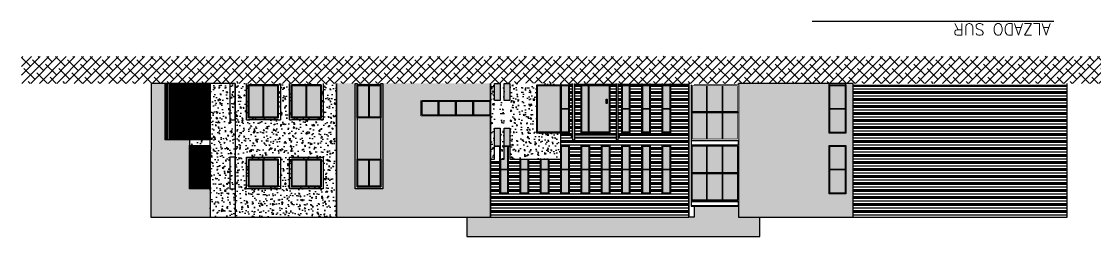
# Model space of a CAD drawing. Header units: metres. Extents: x 2618 to 2886, y 1654 to 1931.
# Drawn here: x 2670.4 to 2748.1, y 1914.9 to 1930.5 of the extents above; entities that cross this region are included whole.
import ezdxf

# ---------------------------------------------------------------- set-up
doc = ezdxf.new("R2010")
doc.units = ezdxf.units.M
for name, color, linetype in [('A-ANNO-TEXT', 3, 'Continuous'), ('A-ELEV0', 7, 'Continuous'), ('A-ELEV3', 2, 'Continuous'), ('A-ELEV5', 5, 'Continuous'), ('A-ELEV6', 1, 'Continuous'), ('A-ELEV7', 8, 'Continuous'), ('A-PATT+', 8, 'Continuous')]:
    doc.layers.add(name, color=color, linetype=linetype)
doc.styles.add('{18b73a54-fa43-428c-adcb-c1c7bbdf2c84}', font='Simplex.shx')
pattern_1 = [(320, (3.9437, 0), (-0.07969543, -0.91092334), [0.09525, -1.04775]), (265, (3.9437, 0), (0.95528423, 0.1762171), [0.0762, -0.83820292]), (10.451445, (3.9371, -0.0759), (0.87558876, -0.73470624), [0.08095004, -0.89045122]), (316.1842, (4.1977, -5e-17), (-0.21021164, -1.3553952), [0.142875, -1.571625]), (6.635558, (4.1802, -0.113), (1.2371306, -1.18702067), [0.1214251, -1.33567804]), (261.18415, (4.1977, -5e-17), (1.2371306, -1.1870207), [0.11429984, -1.25729866]), (291, (4.1342, -0.127), (-0.51132599, -0.75807196), [0.09525, -1.04775]), (236, (4.1342, -0.127), (0.92093983, -0.30901014), [0.0762, -0.8382]), (341.451445, (4.0916, -0.1902), (0.40961384, -1.0670821), [0.08095004, -0.8904497]), (307.5, (3.9437, 0), (0.422775194, -0.015443016), [0, -0.82804, 0, -0.8509, 0, -0.841375]), (277.5, (3.9437, 0), (0.500902874, -0.33409831), [0, -0.48514, 0, -0.80899, 0, -0.320675]), (237.5, (3.9437, 0.2832), (-0.02864372, -0.677952976), [0, -0.3175, 0, -0.9906, 0, -1.31445]), (227.5, (3.9437, 0.4102), (0.12713246, -0.74064591), [0, -0.41275, 0, -0.65786, 0, -0.93345])]
pattern_2 = [(0, (3.9437, 0), (0, 0.508), []), (0, (3.9437, 0.0635), (0, 0.508), []), (0, (3.9437, 0.127), (0, 0.508), []), (0, (3.9437, 0.3175), (0, 0.508), [])]

# ---------------------------------------------------------------- blocks, each defined once
blk = doc.blocks.new('A$C89292892')
blk.add_wipeout([(0.05, 1.725), (0.05, 1.775), (1.15, 1.775), (1.15, 1.725)]).translate(0, 0, 0).dxf.layer = 'A-ELEV3'
at = {"layer": 'A-ELEV3', "transparency": 33554457}
h = blk.add_hatch(color=256, dxfattribs=at)
h.dxf.hatch_style = 1
h.paths.add_polyline_path([(1.15, 3.45), (0.05, 3.45), (0.05, 1.775), (1.15, 1.775)])
h.paths.add_polyline_path([(1.15, 1.725), (0.05, 1.725), (0.05, 0.05), (1.15, 0.05)])
blk.add_wipeout([(0, 0.05), (0, 0), (1.2, 0), (1.2, 3.5), (0, 3.5), (0, 3.45), (1.15, 3.45), (1.15, 0.05), (0.05, 0.05), (0.05, 3.45), (0, 3.45)]).translate(0, 0, 0).dxf.layer = 'A-ELEV3'
at = {"layer": 'A-ELEV3', "elevation": 0}
for points in [[(0, 3.5), (1.2, 3.5), (1.2, 0), (0, 0)], [(0.05, 3.45), (1.15, 3.45), (1.15, 0.05), (0.05, 0.05)], [(0.05, 1.725), (0.05, 1.775), (1.15, 1.775), (1.15, 1.725)]]:
    blk.add_lwpolyline(points, close=True, dxfattribs=at)
blk = doc.blocks.new('A$C3dff1005')
blk.add_wipeout([(-0.55, -1.775), (-0.55, -1.725), (-0.05, -1.725), (-0.05, -1.775)]).dxf.layer = 'A-ELEV7'
at = {"layer": 'A-ELEV7', "transparency": 33554457}
h = blk.add_hatch(color=256, dxfattribs=at)
h.dxf.hatch_style = 1
h.paths.add_polyline_path([(-0.05, -0.05), (-0.55, -0.05), (-0.55, -1.725), (-0.05, -1.725)])
h.paths.add_polyline_path([(-0.05, -1.775), (-0.55, -1.775), (-0.55, -3.45), (-0.05, -3.45)])
blk.add_wipeout([(-0.6, -3.45), (-0.6, -3.5), (0, -3.5), (0, 0), (-0.6, 0), (-0.6, -0.05), (-0.05, -0.05), (-0.05, -3.45), (-0.55, -3.45), (-0.55, -0.05), (-0.6, -0.05)]).dxf.layer = 'A-ELEV7'
at = {"layer": 'A-ELEV7'}
for points in [[(-0.6, 0), (0, 0), (0, -3.5), (-0.6, -3.5)], [(-0.55, -0.05), (-0.05, -0.05), (-0.05, -3.45), (-0.55, -3.45)], [(-0.55, -1.775), (-0.55, -1.725), (-0.05, -1.725), (-0.05, -1.775)]]:
    blk.add_lwpolyline(points, close=True, dxfattribs=at)
blk = doc.blocks.new('A$C9b72da8b')
blk.add_wipeout([(-0.55, -1.775), (-0.55, -1.725), (-0.05, -1.725), (-0.05, -1.775)]).translate(0, 0, 0).dxf.layer = 'A-ELEV7'
at = {"layer": 'A-ELEV7', "transparency": 33554457}
h = blk.add_hatch(color=256, dxfattribs=at)
h.dxf.hatch_style = 1
h.paths.add_polyline_path([(-0.05, -0.05), (-0.55, -0.05), (-0.55, -1.725), (-0.05, -1.725)])
h.paths.add_polyline_path([(-0.05, -1.775), (-0.55, -1.775), (-0.55, -3.45), (-0.05, -3.45)])
blk.add_wipeout([(-0.6, -2.95), (-0.6, -3.5), (0, -3.5), (0, 0), (-0.6, 0), (-0.6, -0.05), (-0.05, -0.05), (-0.05, -3.45), (-0.55, -3.45), (-0.55, -0.05), (-0.6, -0.05)]).translate(0, 0, 0).dxf.layer = 'A-ELEV7'
at = {"layer": 'A-ELEV7', "elevation": 0}
for points in [[(-0.6, 0), (0, 0), (0, -3.5), (-0.6, -3.5)], [(-0.55, -0.05), (-0.05, -0.05), (-0.05, -3.45), (-0.55, -3.45)], [(-0.55, -1.775), (-0.55, -1.725), (-0.05, -1.725), (-0.05, -1.775)]]:
    blk.add_lwpolyline(points, close=True, dxfattribs=at)
blk = doc.blocks.new('A$C86d632be')
at = {"layer": 'A-ELEV5', "transparency": 33554457}
h = blk.add_hatch(color=256, dxfattribs=at)
h.dxf.hatch_style = 1
h.paths.add_polyline_path([(-0.05, -0.05), (-1.699, -0.05), (-1.699, -3.45), (-0.05, -3.45)])
blk.add_wipeout([(-1.749, -3.45), (-1.749, -3.5), (0, -3.5), (0, 0), (-1.749, 0), (-1.749, -0.05), (-0.05, -0.05), (-0.05, -3.45), (-1.699, -3.45), (-1.699, -0.05), (-1.749, -0.05)]).translate(0, 0, 0).dxf.layer = 'A-ELEV5'
at = {"layer": 'A-ELEV5', "elevation": 0}
for points in [[(-1.749, 0), (0, 0), (0, -3.5), (-1.749, -3.5)], [(-1.699, -0.05), (-0.05, -0.05), (-0.05, -3.45), (-1.699, -3.45)]]:
    blk.add_lwpolyline(points, close=True, dxfattribs=at)
blk = doc.blocks.new('A$C94973a4e')
blk.add_wipeout([(0, 0.05), (0, 0), (5, 0), (5, 1.1), (0, 1.1), (0, 1.05), (4.95, 1.05), (4.95, 0.05), (0.05, 0.05), (0.05, 1.05), (0, 1.05)]).dxf.layer = 'A-ELEV3'
at = {"layer": 'A-ELEV3', "transparency": 33554457}
h = blk.add_hatch(color=256, dxfattribs=at)
h.dxf.hatch_style = 1
h.paths.add_polyline_path([(0.05, 1.05), (0.05, 0.05), (1.225, 0.05), (1.225, 1.05)])
h.paths.add_polyline_path([(1.275, 1.05), (1.275, 0.05), (2.475, 0.05), (2.475, 1.05)])
h.paths.add_polyline_path([(2.525, 1.05), (2.525, 0.05), (3.725, 0.05), (3.725, 1.05)])
h.paths.add_polyline_path([(3.775, 0.05), (4.95, 0.05), (4.95, 1.05), (3.775, 1.05)])
at = {"layer": 'A-ELEV3'}
blk.add_lwpolyline([(0.05, 1.05), (4.95, 1.05), (4.95, 0.05), (0.05, 0.05)], close=True, dxfattribs=at)
for points in [[(1.225, 1.05), (1.275, 1.05), (1.275, 0.05), (1.225, 0.05)], [(2.475, 1.05), (2.525, 1.05), (2.525, 0.05), (2.475, 0.05)], [(3.725, 1.05), (3.775, 1.05), (3.775, 0.05), (3.725, 0.05)]]:
    blk.add_wipeout(points).dxf.layer = 'A-ELEV3'
for points in [[(1.225, 1.05), (1.275, 1.05), (1.275, 0.05), (1.225, 0.05)], [(2.475, 1.05), (2.525, 1.05), (2.525, 0.05), (2.475, 0.05)], [(3.725, 1.05), (3.775, 1.05), (3.775, 0.05), (3.725, 0.05)]]:
    blk.add_lwpolyline(points, close=True, dxfattribs=at)
blk = doc.blocks.new('A$C041581da')
at = {"layer": 'A-ELEV0', "transparency": 33554457}
h = blk.add_hatch(color=256, dxfattribs=at)
h.dxf.hatch_style = 1
h.paths.add_polyline_path([(-1.05, -1.95), (-0.05, -1.95), (-0.05, -0.05), (-1.05, -0.05)])
h.paths.add_polyline_path([(-1.1, -0.05), (-2.1, -0.05), (-2.1, -1.95), (-1.1, -1.95)])
at = {"layer": 'A-ELEV0'}
for p, q in [((-1.1, -1.95), (-1.1, -0.05)), ((-1.075, -1.95), (-1.075, -0.05)), ((-1.05, -1.95), (-1.05, -0.05))]:
    blk.add_line(p, q, dxfattribs=at)
for points in [[(-2.15, 0), (0, 0), (0, -2), (-2.15, -2)], [(-2.1, -0.05), (-0.05, -0.05), (-0.05, -1.95), (-2.1, -1.95)]]:
    blk.add_lwpolyline(points, close=True, dxfattribs=at)
blk = doc.blocks.new('A$C4e386eab')
at = {"layer": 'A-ELEV0', "transparency": 33554457}
h = blk.add_hatch(color=256, dxfattribs=at)
h.dxf.hatch_style = 1
h.paths.add_polyline_path([(-1.05, -2.35), (-0.05, -2.35), (-0.05, -0.05), (-1.05, -0.05)])
h.paths.add_polyline_path([(-1.1, -0.05), (-2.1, -0.05), (-2.1, -2.35), (-1.1, -2.35)])
at = {"layer": 'A-ELEV0'}
for p, q in [((-1.1, -2.35), (-1.1, -0.05, 0)), ((-1.075, -2.35), (-1.075, -0.05, 0)), ((-1.05, -2.35), (-1.05, -0.05, 0))]:
    blk.add_line(p, q, dxfattribs=at)
at = {"layer": 'A-ELEV0', "elevation": 0}
for points in [[(-2.15, 0), (0, 0), (0, -2.4), (-2.15, -2.4)], [(-2.1, -0.05), (-0.05, -0.05), (-0.05, -2.35), (-2.1, -2.35)]]:
    blk.add_lwpolyline(points, close=True, dxfattribs=at)
blk = doc.blocks.new('A$C2ce76c24')
at = {"layer": 'A-ELEV3', "transparency": 33554457}
h = blk.add_hatch(color=256, dxfattribs=at)
h.dxf.hatch_style = 1
h.paths.add_polyline_path([(-0.825, -2.35), (-0.05, -2.35), (-0.05, -0.05), (-0.825, -0.05)])
h.paths.add_polyline_path([(-1.65, -2.35), (-0.875, -2.35), (-0.875, -0.05), (-1.65, -0.05)])
at = {"layer": 'A-ELEV3'}
for p, q in [((-0.875, -2.35, 0), (-0.875, -0.05)), ((-0.85, -2.35, 0), (-0.85, -0.05)), ((-0.825, -2.35, 0), (-0.825, -0.05))]:
    blk.add_line(p, q, dxfattribs=at)
for points in [[(-1.7, 0), (0, 0), (0, -2.4), (-1.7, -2.4)], [(-1.65, -0.05), (-0.05, -0.05), (-0.05, -2.35), (-1.65, -2.35)]]:
    blk.add_lwpolyline(points, close=True, dxfattribs=at)
blk = doc.blocks.new('A$Cdc703925')
at = {"layer": 'A-ELEV3', "transparency": 33554457}
h = blk.add_hatch(color=256, dxfattribs=at)
h.dxf.hatch_style = 1
h.paths.add_polyline_path([(-0.825, -1.95), (-0.05, -1.95), (-0.05, -0.05), (-0.825, -0.05)])
h.paths.add_polyline_path([(-1.65, -1.95), (-0.875, -1.95), (-0.875, -0.05), (-1.65, -0.05)])
at = {"layer": 'A-ELEV3'}
for p, q in [((-0.875, -1.95, 0), (-0.875, -0.05, 0)), ((-0.85, -1.95, 0), (-0.85, -0.05, 0)), ((-0.825, -1.95, 0), (-0.825, -0.05, 0))]:
    blk.add_line(p, q, dxfattribs=at)
at = {"layer": 'A-ELEV3', "elevation": 0}
for points in [[(-1.7, 0), (0, 0), (0, -2), (-1.7, -2)], [(-1.65, -0.05), (-0.05, -0.05), (-0.05, -1.95), (-1.65, -1.95)]]:
    blk.add_lwpolyline(points, close=True, dxfattribs=at)
blk = doc.blocks.new('A$Ce592ba73')
at = {"layer": 'A-ELEV7'}
h = blk.add_hatch(color=256, dxfattribs=at)
h.dxf.hatch_style = 1
h.paths.add_polyline_path([(-0.05, -0.05), (-1.482, -0.05), (-1.482, -3.45), (-0.05, -3.45)])
h.paths.add_polyline_path([(-0.25, -1.35), (-0.25, -1.05), (-0.19, -1.05), (-0.19, -1.35)], flags=16)
h.paths.add_polyline_path([(-1.532, -0.05), (-2.019, -0.05), (-2.019, -3.45), (-1.532, -3.45)])
for p, q in [((-1.532, -3.45, 0), (-1.532, -0.05, 0)), ((-1.507, -3.45, 0), (-1.507, -0.05, 0)), ((-1.482, -3.45, 0), (-1.482, -0.05, 0))]:
    blk.add_line(p, q, dxfattribs=at)
at = {"layer": 'A-ELEV7', "elevation": 0}
for points in [[(-2.069, 0), (0, 0), (0, -3.5), (-2.069, -3.5)], [(-2.019, -0.05), (-0.05, -0.05), (-0.05, -3.45), (-2.019, -3.45)], [(-0.25, -1.05), (-0.19, -1.05), (-0.19, -1.35), (-0.25, -1.35)]]:
    blk.add_lwpolyline(points, close=True, dxfattribs=at)
blk = doc.blocks.new('A$Cf6a38593')
at = {"layer": 'A-ELEV0', "transparency": 33554457}
h = blk.add_hatch(color=256, dxfattribs=at)
h.dxf.hatch_style = 1
h.paths.add_polyline_path([(0.05, 6.325), (1.114, 6.325), (1.114, 8.25), (0.05, 8.25)])
h.paths.add_polyline_path([(2.253, 8.25), (1.164, 8.25), (1.164, 6.325), (2.253, 6.325)])
h.paths.add_polyline_path([(2.303, 6.325), (3.367, 6.325), (3.367, 8.25), (2.303, 8.25)])
h.paths.add_polyline_path([(2.303, 4.35), (3.367, 4.35), (3.367, 6.275), (2.303, 6.275)])
h.paths.add_polyline_path([(1.164, 4.35), (2.253, 4.35), (2.253, 6.275), (1.164, 6.275)])
h.paths.add_polyline_path([(1.114, 6.275), (0.05, 6.275), (0.05, 4.35), (1.114, 4.35)])
h.paths.add_polyline_path([(1.114, 3.85), (0.05, 3.85), (0.05, 1.925), (1.114, 1.925)])
h.paths.add_polyline_path([(1.164, 1.925), (2.253, 1.925), (2.253, 3.85), (1.164, 3.85)])
h.paths.add_polyline_path([(2.303, 1.925), (3.367, 1.925), (3.367, 3.85), (2.303, 3.85)])
h.paths.add_polyline_path([(2.303, -0.05), (3.367, -0.05), (3.367, 1.875), (2.303, 1.875)])
h.paths.add_polyline_path([(1.164, -0.05), (2.253, -0.05), (2.253, 1.875), (1.164, 1.875)])
h.paths.add_polyline_path([(0.05, -0.05), (1.114, -0.05), (1.114, 1.875), (0.05, 1.875)])
at = {"layer": 'A-ELEV0', "elevation": 0}
for points in [[(1.164, 8.25), (1.114, 8.25), (1.114, 4.35), (1.164, 4.35)], [(2.303, 8.25), (2.253, 8.25), (2.253, 4.35), (2.303, 4.35)]]:
    blk.add_lwpolyline(points, close=True, dxfattribs=at)
at = {"layer": 'A-ELEV0'}
for points in [[(3.367, 3.85), (0.05, 3.85), (0.05, -0.05), (3.367, -0.05)], [(1.164, 3.85), (1.114, 3.85), (1.114, -0.05), (1.164, -0.05)], [(2.303, 3.85), (2.253, 3.85), (2.253, -0.05), (2.303, -0.05)]]:
    blk.add_lwpolyline(points, close=True, dxfattribs=at)
blk.add_wipeout([(3.367, 6.275), (3.367, 6.325), (0.05, 6.325), (0.05, 6.275)]).translate(0, 0, 0).dxf.layer = 'A-ELEV0'
blk.add_wipeout([(3.417, -0.05), (3.417, -0.1), (0, -0.1), (0, 3.9), (3.417, 3.9), (3.417, 3.85), (0.05, 3.85), (0.05, -0.05), (3.367, -0.05), (3.367, 3.85), (3.417, 3.85)]).dxf.layer = 'A-ELEV0'
blk.add_line((3.417, -0.1, 0), (3.417, 3.9, 0), dxfattribs=at)
at = {"layer": 'A-ELEV0', "elevation": 0}
blk.add_lwpolyline([(3.367, 6.275), (3.367, 6.325), (0.05, 6.325), (0.05, 6.275)], close=True, dxfattribs=at)
blk.add_wipeout([(3.417, 4.35), (3.417, 4.3), (0, 4.3), (0, 8.3), (3.417, 8.3), (3.417, 8.25), (0.05, 8.25), (0.05, 4.35), (3.367, 4.35), (3.367, 8.25), (3.417, 8.25)]).translate(0, 0, 0).dxf.layer = 'A-ELEV0'
blk.add_wipeout([(3.367, 1.875), (3.367, 1.925), (0.05, 1.925), (0.05, 1.875)]).dxf.layer = 'A-ELEV0'
at = {"layer": 'A-ELEV0'}
blk.add_line((3.417, 4.3, 0), (3.417, 8.3, 0), dxfattribs=at)
at = {"layer": 'A-ELEV0', "elevation": 0}
blk.add_lwpolyline([(3.367, 8.25), (0.05, 8.25), (0.05, 4.35), (3.367, 4.35)], close=True, dxfattribs=at)
at = {"layer": 'A-ELEV0'}
blk.add_lwpolyline([(3.367, 1.875), (3.367, 1.925), (0.05, 1.925), (0.05, 1.875)], close=True, dxfattribs=at)
blk = doc.blocks.new('*U443')
at = {"layer": 'A-ELEV0'}
for p, q in [((-0.35, -3.017), (-0.35, 0.399)), ((-0.05, -3.017), (-0.05, 0.399))]:
    blk.add_line(p, q, dxfattribs=at)
blk.add_lwpolyline([(-0.4, -3.017), (0, -3.017), (0, 0.399), (-0.4, 0.399)], close=True, dxfattribs=at)
blk = doc.blocks.new('*U444')
at = {"layer": 'A-ELEV0'}
for p, q in [((-0.35, -3.017), (-0.35, 0.399)), ((-0.05, -3.017), (-0.05, 0.399))]:
    blk.add_line(p, q, dxfattribs=at)
blk.add_lwpolyline([(-0.4, -3.017), (0, -3.017), (0, 0.399), (-0.4, 0.399)], close=True, dxfattribs=at)
blk = doc.blocks.new('A$C8407bd49')
at = {"layer": 'A-ELEV3'}
for p, q in [((-1.39, -3.15, 0), (-1.39, 0, 0)), ((-1.39, 0, 0), (0.105, 0, 0)), ((-1.374, 0, 0), (-1.374, -3.15, 0)), ((-1.33, -3.15, 0), (-1.33, 0, 0)), ((-1.259, 0, 0), (-1.259, -3.15, 0)), ((-1.216, -3.15, 0), (-1.216, 0, 0)), ((-1.145, 0, 0), (-1.145, -3.15, 0)), ((-1.101, -3.15, 0), (-1.101, 0, 0)), ((-1.03, 0, 0), (-1.03, -3.15, 0)), ((-0.987, -3.15, 0), (-0.987, 0, 0)), ((-0.916, 0, 0), (-0.916, -3.15, 0)), ((-0.872, -3.15, 0), (-0.872, 0, 0)), ((-0.801, 0, 0), (-0.801, -3.15, 0)), ((-0.758, -3.15, 0), (-0.758, 0, 0)), ((-0.687, 0, 0), (-0.687, -3.15, 0)), ((-0.643, -3.15, 0), (-0.643, 0, 0)), ((-0.572, 0, 0), (-0.572, -3.15, 0)), ((-0.529, -3.15, 0), (-0.529, 0, 0)), ((-0.458, 0, 0), (-0.458, -3.15, 0)), ((-0.415, -3.15, 0), (-0.415, 0, 0)), ((-0.343, 0, 0), (-0.343, -3.15, 0)), ((-0.3, -3.15, 0), (-0.3, 0, 0)), ((-0.229, 0, 0), (-0.229, -3.15, 0)), ((-0.186, -3.15, 0), (-0.186, 0, 0)), ((-0.114, 0, 0), (-0.114, -3.15, 0)), ((-0.071, -3.15, 0), (-0.071, 0, 0)), ((0, 0, 0), (0, -3.15, 0)), ((0, 0, 0), (0, -3.15, 0)), ((0.043, -3.15, 0), (0.043, 0, 0)), ((0.105, 0, 0), (0.105, -3.15, 0)), ((0.105, -3.15, 0), (-1.39, -3.15, 0))]:
    blk.add_line(p, q, dxfattribs=at)
blk = doc.blocks.new('A$Cb65bcaad')
at = {"layer": 'A-ELEV3'}
for p, q in [((-3.256, 1.45, 0), (-3.256, -2.65, 0)), ((-3.231, -2.65, 0), (-3.231, 1.45, 0)), ((-3.196, -2.65, 0), (-3.196, 1.45, 0)), ((-3.121, 1.45, 0), (-3.121, -2.65, 0)), ((-3.078, -2.65, 0), (-3.078, 1.45, 0)), ((-3.006, -2.65, 0), (-3.006, 1.45, 0)), ((-2.931, 1.45, 0), (-2.931, -2.65, 0)), ((-2.888, -2.65, 0), (-2.888, 1.45, 0)), ((-2.817, -2.65, 0), (-2.817, 1.45, 0)), ((-2.742, 1.45, 0), (-2.742, -2.65, 0)), ((-2.699, -2.65, 0), (-2.699, 1.45, 0)), ((-2.628, 1.45, 0), (-2.628, -2.65, 0)), ((-2.584, -2.65, 0), (-2.584, 1.45, 0)), ((-2.513, 1.45, 0), (-2.513, -2.65, 0)), ((-2.47, -2.65, 0), (-2.47, 1.45, 0)), ((-2.399, 1.45, 0), (-2.399, -2.65, 0)), ((-2.355, -2.65, 0), (-2.355, 1.45, 0)), ((-2.284, 1.45, 0), (-2.284, -2.65, 0)), ((-2.241, -2.65, 0), (-2.241, 1.45, 0)), ((-2.17, 1.45, 0), (-2.17, -2.65, 0)), ((-2.127, -2.65, 0), (-2.127, 1.45, 0)), ((-2.055, 1.45, 0), (-2.055, -2.65, 0)), ((-2.012, -2.65, 0), (-2.012, 1.45, 0)), ((-1.941, 1.45, 0), (-1.941, -2.65, 0)), ((-1.898, -2.65, 0), (-1.898, 1.45, 0)), ((-1.826, 1.45, 0), (-1.826, -2.65, 0)), ((-1.783, -2.65, 0), (-1.783, 1.45, 0)), ((-1.712, 1.45, 0), (-1.712, -2.65, 0)), ((-1.669, -2.65, 0), (-1.669, 1.45, 0)), ((-1.597, 1.45, 0), (-1.597, -2.65, 0)), ((-1.554, -2.65, 0), (-1.554, 1.45, 0)), ((-1.483, 1.45, 0), (-1.483, -2.65, 0)), ((-1.44, -2.65, 0), (-1.44, 1.45, 0)), ((-1.369, 1.45, 0), (-1.369, -2.65, 0)), ((-1.325, -2.65, 0), (-1.325, 1.45, 0)), ((-1.254, 1.45, 0), (-1.254, -2.65, 0)), ((-1.211, -2.65, 0), (-1.211, 1.45, 0)), ((-1.14, 1.45, 0), (-1.14, -2.65, 0)), ((-1.096, -2.65, 0), (-1.096, 1.45, 0)), ((-1.025, 1.45, 0), (-1.025, -2.65, 0)), ((-0.982, -2.65, 0), (-0.982, 1.45, 0)), ((-0.911, 1.45, 0), (-0.911, -2.65, 0)), ((-0.867, -2.65, 0), (-0.867, 1.45, 0)), ((-0.796, 1.45, 0), (-0.796, -2.65, 0)), ((-0.753, -2.65, 0), (-0.753, 1.45, 0)), ((-0.682, 1.45, 0), (-0.682, -2.65, 0)), ((-0.638, -2.65, 0), (-0.638, 1.45, 0)), ((-0.567, 1.45, 0), (-0.567, -2.65, 0)), ((-0.524, -2.65, 0), (-0.524, 1.45, 0)), ((-0.453, 1.45, 0), (-0.453, -2.65, 0)), ((-0.41, -2.65, 0), (-0.41, 1.45, 0)), ((-0.338, 1.45, 0), (-0.338, -2.65, 0)), ((-0.295, -2.65, 0), (-0.295, 1.45, 0)), ((-0.224, 1.45, 0), (-0.224, -2.65, 0)), ((-0.181, -2.65, 0), (-0.181, 1.45, 0)), ((-0.109, 1.45, 0), (-0.109, -2.65, 0)), ((-0.066, -2.65, 0), (-0.066, 1.45, 0)), ((0.005, 1.45, 0), (0.005, -2.65, 0)), ((0.017, -2.65, 0), (-3.256, -2.65, 0))]:
    blk.add_line(p, q, dxfattribs=at)

msp = doc.modelspace()

# ---------------------------------------------------------------- hatches: boundary and pattern name
at = {"layer": 'A-ELEV3', "true_color": 0xa24744}
h = msp.add_hatch(color=15, dxfattribs=at)
h.dxf.hatch_style = 1
h.paths.add_polyline_path([(2696.41, 1920.528), (2696.41, 1923.527), (2694.71, 1923.527), (2694.71, 1920.528)], flags=16)
h.paths.add_polyline_path([(2704.35, 1916.328), (2704.35, 1923.677), (2699.347, 1923.677), (2699.346, 1924.777), (2704.348, 1924.777), (2704.35, 1926.027), (2696.56, 1926.027), (2696.56, 1918.378), (2696.41, 1918.378), (2694.71, 1918.378), (2694.56, 1918.378), (2694.56, 1926.027), (2693.213, 1926.027), (2693.213, 1916.328)])
h.paths.add_polyline_path([(2696.41, 1925.927), (2694.71, 1925.928), (2694.711, 1926.027), (2696.56, 1926.027), (2696.56, 1918.378), (2694.56, 1918.378), (2694.56, 1926.027), (2694.71, 1926.027), (2694.71, 1918.528), (2696.41, 1918.528)], flags=17)
h = msp.add_hatch(color=15, dxfattribs=at)
h.dxf.hatch_style = 1
h.paths.add_polyline_path([(2730.615, 1926.027), (2722.3, 1926.027), (2722.3, 1916.328), (2730.615, 1916.328)])
h.paths.add_polyline_path([(2730.077, 1921.528), (2730.077, 1918.028), (2728.877, 1918.028), (2728.877, 1921.528)], flags=16)
h.paths.add_polyline_path([(2730.077, 1925.927), (2730.077, 1922.428), (2728.877, 1922.428), (2728.877, 1925.927)], flags=16)
at = {"layer": 'A-ELEV5', "true_color": 0xca8581}
h = msp.add_hatch(color=23, dxfattribs=at)
h.dxf.hatch_style = 1
h.paths.add_polyline_path([(2684.056, 1916.828), (2684.054, 1921.528), (2682.559, 1921.528), (2682.559, 1921.927), (2681.146, 1921.927), (2680.781, 1921.927), (2680.781, 1922.419), (2680.806, 1926.027), (2679.781, 1926.027), (2679.782, 1916.328), (2684.054, 1916.328)])
at = {"layer": 'A-ELEV7', "true_color": 0xe8cac9}
h = msp.add_hatch(color=254, dxfattribs=at)
h.dxf.hatch_style = 1
h.paths.add_polyline_path([(2723.856, 1916.328), (2722.3, 1916.328), (2722.3, 1917.128), (2719.108, 1917.128), (2719.108, 1916.328), (2718.708, 1916.328), (2704.35, 1916.328), (2702.643, 1916.328), (2702.642, 1914.928), (2723.855, 1914.928)])
at = {"layer": 'A-PATT+', "transparency": 33554513}
h = msp.add_hatch(dxfattribs=at)
h.set_pattern_fill('AR-CONC', color=256, scale=0.005, angle=270)
h.set_pattern_definition(pattern_1)
h.paths.add_polyline_path([(2685.475, 1926.027), (2684.054, 1926.027), (2684.054, 1921.927), (2682.559, 1921.927), (2682.559, 1921.528), (2684.054, 1921.528), (2684.054, 1916.328), (2685.475, 1916.328)])
h = msp.add_hatch(dxfattribs=at)
h.set_pattern_fill('AR-CONC', color=256, scale=0.005, angle=270)
h.set_pattern_definition(pattern_1)
h.paths.add_polyline_path([(2686.841, 1923.377), (2686.691, 1923.377), (2686.691, 1926.027), (2685.475, 1926.027), (2685.475, 1923.377), (2685.475, 1916.328), (2693.213, 1916.328), (2693.213, 1926.027), (2692.251, 1926.027), (2692.251, 1923.377), (2692.101, 1923.377), (2689.951, 1923.377), (2689.801, 1923.377), (2689.801, 1926.027), (2689.141, 1926.027), (2689.141, 1923.377), (2688.991, 1923.377)])
h.paths.add_polyline_path([(2688.991, 1923.527), (2686.841, 1923.527), (2686.841, 1925.828), (2686.841, 1926.027), (2686.691, 1926.027), (2686.691, 1923.377), (2686.841, 1923.377), (2688.991, 1923.377), (2689.141, 1923.377), (2689.141, 1926.027), (2688.991, 1926.027), (2688.991, 1925.828)], flags=17)
h.paths.add_polyline_path([(2689.951, 1925.828), (2689.951, 1926.027), (2689.801, 1926.027), (2689.801, 1923.377), (2689.951, 1923.377), (2692.101, 1923.377), (2692.251, 1923.377), (2692.251, 1926.027), (2692.101, 1926.027), (2692.101, 1925.828), (2692.101, 1923.527), (2689.951, 1923.527)], flags=17)
h.paths.add_polyline_path([(2688.991, 1925.927), (2688.991, 1926.027), (2686.841, 1926.027), (2686.841, 1925.927)], flags=16)
h.paths.add_polyline_path([(2692.101, 1925.927), (2692.101, 1926.027), (2689.951, 1926.027), (2689.951, 1925.927)], flags=16)
h.paths.add_polyline_path([(2692.101, 1920.528), (2689.951, 1920.528), (2689.951, 1918.527), (2692.101, 1918.527)], flags=16)
edge = h.paths.add_edge_path(flags=16)
edge.add_line((2686.841, 1920.528), (2686.841, 1918.527))
edge.add_line((2686.841, 1918.527), (2688.991, 1918.527))
edge.add_line((2688.991, 1918.527), (2688.991, 1920.528))
edge.add_line((2688.991, 1920.528), (2686.841, 1920.528))
h = msp.add_hatch(dxfattribs=at)
h.set_pattern_fill('PLASTI', color=256, scale=0.08, style=0)
h.set_pattern_definition(pattern_2)
h.paths.add_polyline_path([(2713.45, 1926.027), (2710.935, 1926.027), (2710.916, 1925.927), (2712.985, 1925.928), (2712.985, 1922.428), (2710.916, 1922.428), (2710.916, 1926.027), (2710.45, 1926.027), (2710.45, 1922.277), (2713.45, 1922.277)])
h = msp.add_hatch(dxfattribs=at)
h.set_pattern_fill('PLASTI', color=256, scale=0.08, style=0)
h.set_pattern_definition(pattern_2)
h.paths.add_polyline_path([(2746.097, 1925.928), (2730.615, 1925.928), (2730.615, 1925.927), (2730.615, 1916.328), (2746.097, 1916.328)])

# ---------------------------------------------------------------- linework, layer by layer
at = {"layer": 'A-ANNO-TEXT'}
msp.add_line((2745.147, 1930.51), (2727.648, 1930.51), dxfattribs=at)
at = {"layer": 'A-ELEV0'}
for p, q in [((2685.875, 1926.027, 0), (2685.875, 1916.328)), ((2686.691, 1926.027), (2686.691, 1923.377, 0)), ((2686.691, 1923.377, 0), (2686.691, 1926.027)), ((2688.991, 1925.927), (2686.841, 1925.927)), ((2686.841, 1925.927), (2686.841, 1923.527, 0)), ((2688.991, 1923.527, 0), (2688.991, 1925.927)), ((2689.141, 1926.027), (2689.141, 1923.377, 0)), ((2689.801, 1926.027), (2689.801, 1923.377, 0)), ((2689.801, 1923.377, 0), (2689.801, 1926.027)), ((2692.101, 1925.927), (2689.951, 1925.927)), ((2689.951, 1925.927), (2689.951, 1923.527, 0)), ((2692.101, 1923.527, 0), (2692.101, 1925.927)), ((2692.251, 1926.027), (2692.251, 1923.377, 0)), ((2693.213, 1916.328, 0), (2693.213, 1926.027)), ((2686.841, 1923.527, 0), (2688.991, 1923.527, 0)), ((2689.951, 1923.527, 0), (2692.101, 1923.527, 0)), ((2686.691, 1923.377, 0), (2686.841, 1923.377, 0)), ((2688.991, 1923.377, 0), (2686.841, 1923.377, 0)), ((2688.991, 1923.377, 0), (2689.141, 1923.377, 0)), ((2689.801, 1923.377, 0), (2689.951, 1923.377, 0)), ((2692.101, 1923.377, 0), (2689.951, 1923.377, 0)), ((2692.101, 1923.377, 0), (2692.251, 1923.377, 0)), ((2686.691, 1918.378, 0), (2686.691, 1920.678)), ((2689.801, 1918.378, 0), (2689.801, 1920.678)), ((2685.875, 1916.328), (2693.213, 1916.328, 0))]:
    msp.add_line(p, q, dxfattribs=at)
for points in [[(2685.875, 1926.027), (2685.475, 1926.027), (2685.475, 1923.377), (2685.875, 1923.377)], [(2685.875, 1920.678), (2685.475, 1920.678), (2685.475, 1918.378), (2685.875, 1918.378)], [(2689.141, 1920.678), (2689.141, 1918.378), (2686.691, 1918.378), (2686.691, 1920.678)], [(2689.801, 1918.378), (2689.801, 1920.678), (2692.251, 1920.678), (2692.251, 1918.378)], [(2692.101, 1920.528), (2689.951, 1920.528), (2689.951, 1918.528), (2692.101, 1918.528)]]:
    msp.add_lwpolyline(points, close=True, dxfattribs=at)
msp.add_lwpolyline([(2686.841, 1920.528), (2686.841, 1918.528), (2688.991, 1918.528), (2688.991, 1920.528), (2686.841, 1920.528)], dxfattribs=at)
at = {"layer": 'A-ELEV3'}
for p, q in [((2696.41, 1925.927), (2694.71, 1925.927)), ((2710.45, 1925.927), (2710.45, 1926.027)), ((2710.45, 1921.927), (2710.45, 1926.027)), ((2713.45, 1925.927), (2713.45, 1926.027)), ((2713.45, 1926.027), (2713.45, 1921.927)), ((2713.602, 1921.927), (2713.602, 1926.027)), ((2722.3, 1925.927), (2719.108, 1925.927)), ((2722.3, 1925.927), (2722.3, 1926.027)), ((2728.877, 1925.927), (2728.877, 1926.027)), ((2730.077, 1925.927), (2730.077, 1926.027)), ((2696.41, 1923.527, 0), (2694.71, 1923.527, 0)), ((2704.35, 1923.227), (2704.35, 1916.328, 0)), ((2713.45, 1922.277), (2710.45, 1922.277)), ((2710.45, 1922.127), (2713.45, 1922.127)), ((2713.702, 1922.277), (2713.602, 1922.277)), ((2713.602, 1922.127), (2713.702, 1922.127)), ((2713.702, 1922.127), (2713.702, 1922.277)), ((2710.3, 1921.927), (2710.45, 1921.927)), ((2713.452, 1921.927), (2713.602, 1921.927)), ((2722.299, 1917.528, 0), (2722.299, 1917.128, 0))]:
    msp.add_line(p, q, dxfattribs=at)
for points in [[(2684.054, 1926.027), (2684.054, 1926.027), (2684.054, 1921.927), (2682.559, 1921.927), (2682.559, 1921.528), (2684.054, 1921.528), (2684.054, 1916.328), (2685.875, 1916.328)], [(2693.213, 1926.027), (2693.213, 1916.328), (2704.35, 1916.328), (2704.35, 1923.677), (2699.347, 1923.677), (2699.346, 1924.777), (2704.348, 1924.777), (2704.35, 1926.027)]]:
    msp.add_lwpolyline(points, dxfattribs=at)
for points in [[(2696.41, 1926.027), (2696.56, 1926.027), (2696.56, 1918.378), (2694.56, 1918.378), (2694.56, 1926.027), (2694.71, 1926.027), (2694.71, 1918.528), (2696.41, 1918.528)], [(2730.615, 1926.027), (2722.3, 1926.027), (2722.3, 1916.328), (2730.615, 1916.328)], [(2730.077, 1925.927), (2730.077, 1922.428), (2728.877, 1922.428), (2728.877, 1925.927)], [(2696.41, 1918.528), (2694.71, 1918.528), (2694.71, 1920.528), (2696.41, 1920.528)]]:
    msp.add_lwpolyline(points, close=True, dxfattribs=at)
at = {"layer": 'A-ELEV3', "elevation": 0}
msp.add_lwpolyline([(2730.077, 1921.528), (2730.077, 1918.028), (2728.877, 1918.028), (2728.877, 1921.528)], close=True, dxfattribs=at)
at = {"layer": 'A-ELEV5'}
msp.add_lwpolyline([(2685.875, 1926.027), (2679.78, 1926.027), (2679.772, 1916.328), (2684.054, 1916.328)], dxfattribs=at)
at = {"layer": 'A-ELEV6'}
msp.add_line((2684.054, 1921.528), (2684.054, 1921.927), dxfattribs=at)
at = {"layer": 'A-ELEV7'}
for p, q in [((2713.45, 1925.927), (2710.45, 1925.927)), ((2718.708, 1926.027), (2718.708, 1916.328, 0)), ((2730.615, 1916.328, 0), (2730.615, 1926.027)), ((2746.097, 1916.328, 0), (2746.097, 1926.027)), ((2722.3, 1921.528, 0), (2719.1, 1921.528)), ((2702.643, 1916.328, 0), (2702.643, 1914.928, 0)), ((2704.35, 1916.328, 0), (2718.708, 1916.328, 0))]:
    msp.add_line(p, q, dxfattribs=at)
for points in [[(2712.985, 1925.927), (2712.985, 1922.428), (2710.916, 1922.428), (2710.916, 1925.927)], [(2713.853, 1926.027), (2713.853, 1925.927), (2714.453, 1925.927), (2714.453, 1926.027)], [(2714.453, 1925.927), (2714.453, 1922.428), (2713.853, 1922.428), (2713.853, 1925.927)], [(2715.322, 1926.027), (2715.322, 1925.927), (2715.922, 1925.927), (2715.922, 1926.027)], [(2715.922, 1925.927), (2715.922, 1922.428), (2715.322, 1922.428), (2715.322, 1925.927)], [(2716.791, 1926.027), (2716.791, 1925.927), (2717.391, 1925.927), (2717.391, 1926.027)], [(2717.391, 1925.927), (2717.391, 1922.428), (2716.791, 1922.428), (2716.791, 1925.927)], [(2719.108, 1917.128), (2719.108, 1916.328), (2718.708, 1916.328), (2718.709, 1926.027)], [(2730.615, 1916.328), (2746.097, 1916.328), (2746.097, 1926.027)]]:
    msp.add_lwpolyline(points, dxfattribs=at)
at = {"layer": 'A-ELEV7', "elevation": 0}
msp.add_lwpolyline([(2702.642, 1914.928), (2723.856, 1914.928), (2723.856, 1916.328)], dxfattribs=at)

# ---------------------------------------------------------------- block references
for name, p in [('A$Cb65bcaad', (2684.037, 1924.577, 0)), ('A$C3dff1005', (2710.047, 1925.928, 0)), ('A$Ce592ba73', (2712.985, 1925.928, 0)), ('A$C8407bd49', (2683.949, 1921.528, 0)), ('A$C9b72da8b', (2705.641, 1921.528, 0)), ('A$C9b72da8b', (2707.11, 1921.528)), ('A$C9b72da8b', (2708.579, 1921.528)), ('A$C9b72da8b', (2710.047, 1921.528)), ('A$C9b72da8b', (2711.516, 1921.528)), ('A$C9b72da8b', (2712.985, 1921.528)), ('A$C9b72da8b', (2714.453, 1921.528)), ('A$C9b72da8b', (2715.922, 1921.528)), ('A$C9b72da8b', (2717.391, 1921.528))]:
    msp.add_blockref(name, p)
at = {"layer": 'A-ELEV0'}
for name, p in [('A$C4e386eab', (2688.991, 1925.928, 0)), ('A$C4e386eab', (2692.101, 1925.928, 0)), ('A$C041581da', (2688.991, 1920.528)), ('A$C041581da', (2692.101, 1920.528))]:
    msp.add_blockref(name, p, dxfattribs=at)
at = {"layer": 'A-ELEV0', "rotation": 270}
for name, p in [('*U444', (2721.9, 1921.527)), ('*U443', (2721.9, 1917.128, 0))]:
    msp.add_blockref(name, p, dxfattribs=at)
at = {"layer": 'A-ELEV3'}
for name, p in [('A$C2ce76c24', (2696.41, 1925.928, 0)), ('A$Cdc703925', (2696.41, 1920.528))]:
    msp.add_blockref(name, p, dxfattribs=at)

# ---------------------------------------------------------------- texts
at = {"layer": 'A-ANNO-TEXT', "insert": (2744.902, 1929.511), "char_height": 0.8437, "attachment_point": 1, "rotation": 180, "style": '{18b73a54-fa43-428c-adcb-c1c7bbdf2c84}'}
msp.add_mtext_dynamic_manual_height_columns('ALZADO SUR', width=22.63976, gutter_width=64.749, heights=[0], dxfattribs=at)

# ---------------------------------------------------------------- next in the draw order: hatches: boundary and pattern name
at = {"layer": 'A-PATT+', "transparency": 33554513}
h = msp.add_hatch(dxfattribs=at)
h.set_pattern_fill('ANSI38', color=256, scale=0.14, angle=360, style=0)
h.set_pattern_definition([(45, (5424.71095, 3663.8256), (-0.314308964, 0.314308964), []), (135, (5424.71095, 3663.8256), (-0.94292689, 0.314308964), [1.11125, -0.66675])])
h.paths.add_polyline_path([(2670.409, 1927.977), (2670.409, 1926.027), (2751.095, 1926.027), (2751.095, 1927.977)])
h = msp.add_hatch(dxfattribs=at)
h.set_pattern_fill('PLASTI', color=256, scale=0.08)
h.set_pattern_definition(pattern_2)
h.paths.add_polyline_path([(2717.391, 1926.027), (2716.791, 1926.027), (2716.791, 1925.928), (2717.391, 1925.928)], flags=17)
h.paths.add_polyline_path([(2715.922, 1926.027), (2715.322, 1926.027), (2715.322, 1925.928), (2715.922, 1925.928)], flags=17)
h.paths.add_polyline_path([(2714.453, 1926.027), (2713.853, 1926.027), (2713.853, 1925.928), (2714.453, 1925.928)], flags=17)
h.paths.add_polyline_path([(2709.448, 1921.528), (2710.047, 1921.528), (2710.047, 1918.028), (2709.447, 1918.028), (2709.447, 1920.528), (2708.579, 1920.528), (2708.579, 1918.028), (2707.979, 1918.028), (2707.979, 1920.528), (2707.11, 1920.528), (2707.11, 1918.028), (2706.51, 1918.028), (2706.51, 1920.528), (2705.641, 1920.528), (2705.641, 1918.028), (2705.041, 1918.028), (2705.041, 1920.528), (2704.35, 1920.528), (2704.35, 1916.328), (2718.708, 1916.328), (2718.708, 1926.027), (2717.391, 1926.027), (2717.391, 1925.927), (2717.391, 1922.428), (2716.791, 1922.428), (2716.791, 1925.927), (2716.791, 1926.027), (2715.922, 1926.027), (2715.922, 1925.927), (2715.922, 1922.428), (2715.322, 1922.428), (2715.322, 1925.927), (2715.322, 1926.027), (2714.453, 1926.027), (2714.453, 1925.927), (2714.453, 1922.428), (2713.853, 1922.428), (2713.853, 1925.927), (2713.853, 1926.027), (2713.602, 1926.027), (2713.602, 1922.277), (2713.702, 1922.277), (2713.702, 1922.127), (2713.602, 1922.127), (2713.602, 1921.927), (2713.45, 1921.927), (2713.45, 1922.127), (2710.45, 1922.127), (2710.45, 1921.927), (2710.3, 1921.927), (2710.3, 1922.127), (2710.2, 1922.127), (2710.2, 1922.277), (2710.3, 1922.277), (2710.3, 1926.027), (2710.047, 1926.027), (2710.047, 1922.428), (2709.448, 1922.428)])
h.paths.add_polyline_path([(2710.916, 1921.528), (2711.516, 1921.528), (2711.516, 1918.028), (2710.916, 1918.028)], flags=16)
h.paths.add_polyline_path([(2712.385, 1921.528), (2712.985, 1921.528), (2712.985, 1918.028), (2712.385, 1918.028)], flags=16)
h.paths.add_polyline_path([(2713.853, 1921.528), (2714.453, 1921.528), (2714.453, 1918.028), (2713.853, 1918.028)], flags=16)
h.paths.add_polyline_path([(2715.322, 1921.528), (2715.922, 1921.528), (2715.922, 1918.028), (2715.322, 1918.028)], flags=16)
h.paths.add_polyline_path([(2716.791, 1921.528), (2717.391, 1921.528), (2717.391, 1918.028), (2716.791, 1918.028)], flags=16)

# ---------------------------------------------------------------- next in the draw order: linework, layer by layer
at = {"layer": 'A-ELEV0', "lineweight": 5, "const_width": 0.02}
msp.add_lwpolyline([(2670.409, 1926.027), (2751.095, 1926.027)], dxfattribs=at)
at = {"layer": 'A-ELEV3'}
for p, q in [((2710.3, 1922.277), (2710.3, 1926.027)), ((2710.3, 1926.027), (2710.3, 1921.927)), ((2710.3, 1922.277), (2710.2, 1922.277)), ((2710.2, 1922.277), (2710.2, 1922.127)), ((2710.2, 1922.127), (2710.3, 1922.127))]:
    msp.add_line(p, q, dxfattribs=at)
at = {"layer": 'A-ELEV7'}
for points in [[(2710.047, 1926.027), (2710.047, 1922.428), (2709.448, 1922.428)], [(2709.448, 1926.027), (2709.448, 1925.927), (2710.047, 1925.927), (2710.047, 1926.027)], [(2711.516, 1921.528), (2711.516, 1918.028), (2710.916, 1918.028), (2710.916, 1921.528), (2711.516, 1921.528)], [(2712.985, 1921.528), (2712.985, 1918.028), (2712.385, 1918.028), (2712.385, 1921.528), (2712.985, 1921.528)], [(2705.641, 1920.528), (2705.641, 1918.028), (2705.041, 1918.028), (2705.041, 1920.528)], [(2707.11, 1920.528), (2707.11, 1918.028), (2706.51, 1918.028), (2706.51, 1920.528)], [(2708.579, 1920.528), (2708.579, 1918.028), (2707.979, 1918.028), (2707.979, 1920.528)]]:
    msp.add_lwpolyline(points, dxfattribs=at)
for points in [[(2710.047, 1918.028), (2709.447, 1918.028), (2709.447, 1921.528), (2710.047, 1921.528)], [(2713.853, 1918.028), (2713.853, 1921.528), (2714.453, 1921.528), (2714.453, 1918.028)], [(2715.322, 1918.028), (2715.322, 1921.528), (2715.922, 1921.528), (2715.922, 1918.028)], [(2716.791, 1918.028), (2716.791, 1921.528), (2717.391, 1921.528), (2717.391, 1918.028)]]:
    msp.add_lwpolyline(points, close=True, dxfattribs=at)

# ---------------------------------------------------------------- next in the draw order: block references
at = {"layer": 'A-ELEV3', "rotation": 180}
msp.add_blockref('A$C89292892', (2730.077, 1921.528, 0), dxfattribs=at)

# ---------------------------------------------------------------- next in the draw order: block references
for p in [(2714.453, 1925.928, 0), (2715.922, 1925.928, 0), (2717.391, 1925.928, 0)]:
    msp.add_blockref('A$C3dff1005', p)
at = {"layer": 'A-ELEV0', "rotation": 180}
msp.add_blockref('A$Cf6a38593', (2722.3, 1925.828), dxfattribs=at)
at = {"layer": 'A-ELEV3', "rotation": 180}
for name, p in [('A$C89292892', (2730.077, 1925.927)), ('A$C94973a4e', (2704.348, 1924.777))]:
    msp.add_blockref(name, p, dxfattribs=at)

# ---------------------------------------------------------------- next in the draw order: wipeouts: each hides what was drawn before it
msp.add_wipeout([(2709.447, 1920.528), (2705.75, 1920.528), (2705.749, 1921.478), (2705.35, 1921.478), (2705.35, 1920.528), (2705.049, 1920.528), (2705.05, 1921.478), (2704.65, 1921.478), (2704.65, 1920.528), (2704.35, 1920.528), (2704.35, 1926.027), (2709.448, 1926.027)]).dxf.layer = 'A-ELEV5'

# ---------------------------------------------------------------- next in the draw order: hatches: boundary and pattern name
at = {"layer": 'A-PATT+', "transparency": 33554513}
h = msp.add_hatch(dxfattribs=at)
h.set_pattern_fill('AR-CONC', color=256, scale=0.005, angle=270)
h.set_pattern_definition(pattern_1)
h.paths.add_polyline_path([(2709.447, 1921.927), (2709.447, 1922.428), (2707.698, 1922.428), (2707.698, 1925.927), (2709.447, 1925.927), (2709.447, 1926.027), (2704.35, 1926.027), (2704.35, 1920.528), (2704.65, 1920.528), (2704.65, 1926.029), (2705.05, 1926.029), (2705.05, 1920.528), (2705.35, 1920.528), (2705.349, 1926.028), (2705.749, 1926.027), (2705.75, 1920.528), (2709.448, 1920.528)])
h = msp.add_hatch(dxfattribs=at)
h.set_pattern_fill('GRAVEL', color=256, scale=0.0099, angle=270)
h.set_pattern_definition([(138.0127875, (0.25146, -0.181051), (-2.26313999986, 2.01168000016), [0.033830423, -3.34921788]), (94.969741, (0.226314, -0.15842), (0.251460014325, -3.017519998806), [0.058054067, -5.74735084]), (42.5104471, (0.221285, -0.100584), (-2.766059999034, -2.51460000106), [0.04093467, -4.052537557]), (177.273689, (0.15842, -0.002515), (5.029199999974, -0.251460000527), [0.052866447, -5.233777305]), (202.8336542, (0.105613, -2e-17), (3.017519999956, 1.257300000105), [0.051839736, -5.132140967]), (267.273689, (0.057836, -0.020117), (0.251460000527, 5.029199999974), [0.052866447, -5.233777305]), (307.69424047, (0.055321, -0.072923), (-2.514600000188, 3.268979999855), [0.069913172, -6.921398416]), (342.25532837, (0.098069, -0.128245), (5.53211999985, -1.760220000473), [0.066005232, -6.534520404]), (31.4295656, (0.160934, -0.148361), (3.268979999824, 2.011680000285), [0.053045487, -5.251509024]), (85.2363583, (0.206197, -0.1207), (-0.25146000043, -2.76605999996), [0.060559615, -2.967419758]), (132.3974378, (0.211226, -0.06035), (-2.766060000105, 3.017519999903), [0.078316714, -7.753360479]), (48.8140748, (0.155905, -0.25146), (1.50876000012, 1.7602199999), [0.02673045, -2.646326017]), (81.4692344, (0.173507, -0.231343), (-0.50291999943, -3.26898000009), [0.050854516, -5.03460926]), (135, (0.18105, -0.18105), (-0.25146, 8e-17), [0.035561725, -0.320056418]), (113.1985905, (0.211226, -0.16345), (0.5029199999, -1.25730000003), [0.01915069, -1.895911615]), (201.8014095, (0.203683, -0.145847), (0.75438, 0.25146000005), [0.027082996, -1.327070546]), (300.9637565, (0.178537, -0.155905), (0.50292, -0.75438), [0.043987646, -1.422263517]), (71.5650512, (0.20117, -0.193624), (-0.25146, -0.50292), [0.031807427, -0.763378914]), (286.38954033, (0.203683, -4e-17), (0.75438, -2.5146), [0.044558712, -4.41132384]), (340.34617594, (0.216256, -0.042748), (-2.76605999997, 1.00584000009), [0.037382295, -3.700839352]), (203.1985905, (0.25146, -0.193624), (1.25730000004, 0.5029199999), [0.03830113, -1.876761175]), (253.61045967, (0.216256, -0.208712), (0.754379999824, 2.51460000005), [0.044558712, -4.41132384]), (249.4439548, (0.047777, -9e-18), (0.50292, 1.2573), [0.042969485, -2.105505697]), (204.7751406, (0.03269, -0.040234), (2.76605999932, 1.2573000015), [0.03600354, -3.564355745]), (336.8014095, (-4e-17, -0.19614), (1.25730000003, -0.50291999992), [0.03830113, -1.876761175]), (287.35402464, (0.035204, -0.211226), (-1.00584000021, 3.268979999935), [0.042152491, -4.173085222]), (339.4439548, (-1e-17, -0.072923), (-1.2573, 0.50292), [0.021484742, -2.12699044]), (11.3099325, (-3e-17, -0.18105), (1.00584, 0.25146), [0.012821945, -1.269377501]), (75.9637565, (0.01257, -0.178537), (-0.25146, -0.75438), [0.051839736, -0.984956404]), (96.00900596, (0.025146, -0.128245), (0.25146000013, -2.514599999987), [0.048041433, -4.756095121]), (213.6900675, (0.155905, -0.155905), (0.50292, 0.25146), [0.036266064, -0.87038586]), (263.1572266, (0.12573, -0.176022), (-0.502919999776, -4.274820000026), [0.06331612, -6.268284897]), (330.9453959, (0.118186, -0.238887), (-1.76021999998, 1.00584000003), [0.025889316, -2.56304984]), (0, (0.14082, -0.25146), (0.25146, 0.25146), [0.0150876, -0.2363724]), (30.25643716, (0.03269, -0.123215), (-1.76022000007, -1.00583999988), [0.034933829, -3.458460137]), (318.0127875, (0.062865, -0.105613), (2.26313999985, -2.01168000017), [0.067660845, -3.315387458]), (270, (0.11316, -0.15088), (0.25146, -0.25146), [0.0653796, -0.1860804]), (235.3048465, (0.113157, -0.216256), (-1.76021999864, -2.51460000095), [0.039759346, -3.936172356]), (164.0546041, (0.090526, -0.248945), (-1.00584, 0.25146), [0.036613079, -1.794043354]), (117.64597536, (0.055321, -0.238887), (-2.514599999666, 4.777740000176), [0.059612365, -5.901633978]), (85.42607874, (0.027661, -0.18608), (0.25146, 3.26898), [0.063065917, -6.2435188])])
h.paths.add_polyline_path([(2704.65, 1922.778), (2705.05, 1922.778), (2705.05, 1921.478), (2704.65, 1921.478)])
h.paths.add_polyline_path([(2705.35, 1922.778), (2705.75, 1922.778), (2705.749, 1921.478), (2705.349, 1921.478)])
h.paths.add_polyline_path([(2705.35, 1926.027), (2705.75, 1926.027), (2705.75, 1924.777), (2705.35, 1924.777)])
h.paths.add_polyline_path([(2704.65, 1926.027), (2705.05, 1926.027), (2705.05, 1924.777), (2704.65, 1924.777)])

# ---------------------------------------------------------------- next in the draw order: linework, layer by layer
at = {"layer": 'A-ELEV0'}
for points in [[(2704.65, 1926.027), (2705.05, 1926.027), (2705.05, 1924.777), (2704.65, 1924.777)], [(2705.35, 1926.027), (2705.75, 1926.027), (2705.75, 1924.777), (2705.35, 1924.777)], [(2704.65, 1922.778), (2705.05, 1922.778), (2705.05, 1921.478), (2704.65, 1921.478)], [(2705.35, 1922.778), (2705.75, 1922.778), (2705.749, 1921.478), (2705.349, 1921.478)]]:
    msp.add_lwpolyline(points, close=True, dxfattribs=at)
at = {"layer": 'A-ELEV3'}
msp.add_line((2704.35, 1926.027), (2704.35, 1924.227), dxfattribs=at)
at = {"layer": 'A-ELEV5'}
msp.add_lwpolyline([(2709.447, 1922.428), (2707.698, 1922.428), (2707.698, 1925.927), (2709.448, 1925.927)], dxfattribs=at)

# ---------------------------------------------------------------- next in the draw order: block references
msp.add_blockref('A$C86d632be', (2709.447, 1925.928, 0), dxfattribs=at)

# ---------------------------------------------------------------- next in the draw order: linework, layer by layer
msp.add_lwpolyline([(2704.35, 1926.027), (2704.35, 1920.528), (2704.65, 1920.528), (2704.65, 1921.478), (2705.05, 1921.478), (2705.049, 1920.528), (2705.35, 1920.528), (2705.35, 1921.478), (2705.749, 1921.478), (2705.75, 1920.528), (2709.448, 1920.528), (2709.448, 1926.027)], dxfattribs=at)

doc.saveas('drawing.dxf')
